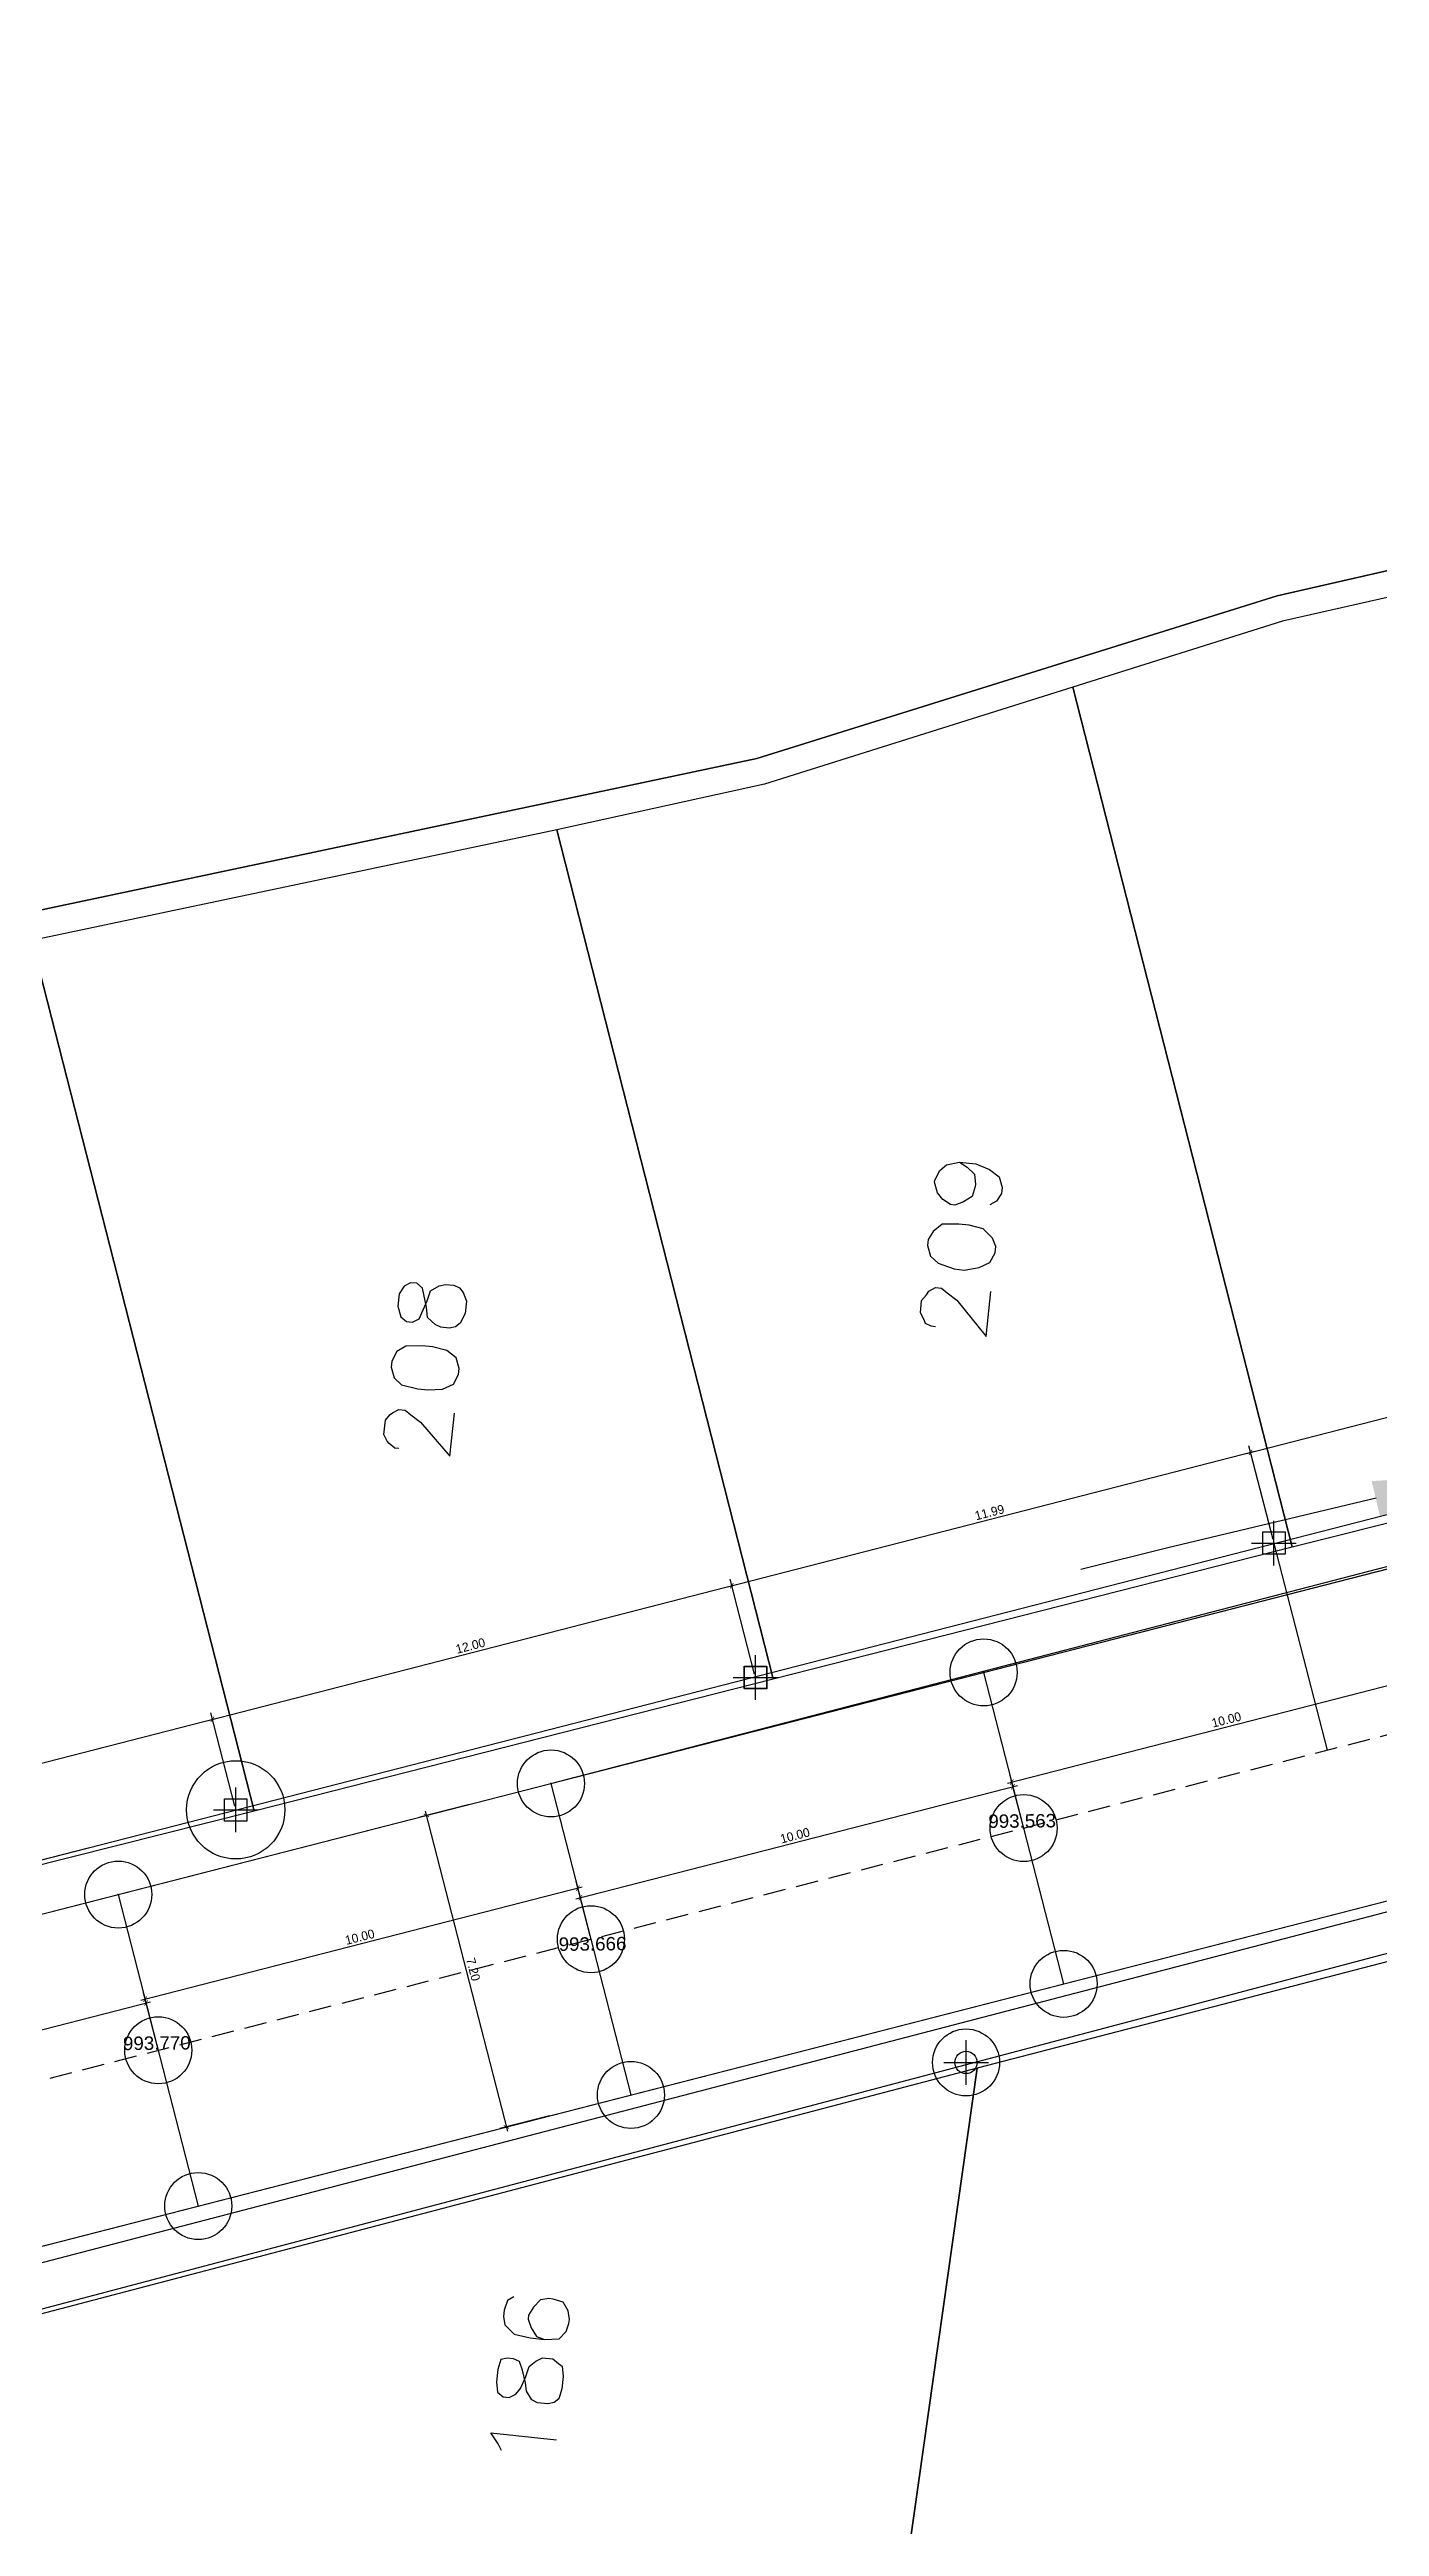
# Model space of a CAD drawing. Header units: metres. Extents: x 678 to 2349, y 417 to 1219.
# Drawn here: x 926.9 to 956.7, y 1113.1 to 1168.5 of the extents above; entities that cross this region are included whole.
import ezdxf

# ---------------------------------------------------------------- set-up
doc = ezdxf.new("R2010")
doc.units = ezdxf.units.M
doc.header["$PDMODE"] = 32
doc.header["$PDSIZE"] = 1.5
doc.linetypes.add('DASHED', pattern=[0.75, 0.5, -0.25])
for name, color, linetype in [('12-CONDICIONES EXISTENTES', 2, 'Continuous'), ('C-ROAD-PROF-TEXT', 11, 'Continuous'), ('LOTE 243', 1, 'Continuous'), ('PUNTOS V', 4, 'Continuous'), ('V-NODE', 1, 'Continuous')]:
    doc.layers.add(name, color=color, linetype=linetype)
for name, color, linetype, true_color in [('PDF2_area escolar', 7, 'Continuous', 0x989898), ('PDF_Geometry', 7, 'Continuous', 0x797979), ('PDF_Solid Fills', 7, 'Continuous', 0x797979)]:
    doc.layers.add(name, color=color, linetype=linetype, true_color=true_color)
doc.styles.add('CITY2', font='stylu.ttf', dxfattribs={"height": 0.2})
doc.styles.get("Standard").update_dxf_attribs({"font": 'arial.ttf'})
doc.dimstyles.new('COTAS2', dxfattribs={"dimtxt": 0.02, "dimasz": 0.1, "dimexe": 0.15, "dimexo": 0.08, "dimgap": 0.05, "dimtad": 1, "dimzin": 0, "dimdsep": 46, "dimtxsty": 'CITY2', "dimblk": 'ARCHTICK', "dimcen": 1, "dimdle": 0.1, "dimclrd": 1, "dimclre": 1, "dimclrt": 2, "dimadec": 0, "dimazin": 0, "dimtfac": 1, "dimtofl": 0, "dimtmove": 0, "dimatfit": 3, "dimldrblk": 'ARCHTICK', "dimfxl": 0.18, "dimtolj": 1, "dimtzin": 0, "dimarcsym": 0})

# ---------------------------------------------------------------- blocks, each defined once
blk = doc.blocks.new('*U2558')
at = {"color": 0, "linetype": 'ByBlock', "lineweight": -2, "transparency": 16777216}
for p, q in [((-1, 0), (1, 0)), ((0, -1), (0, 1))]:
    blk.add_line(p, q, dxfattribs=at)
blk.add_lwpolyline([(-0.5, -0.5), (-0.5, 0.5), (0.5, 0.5), (0.5, -0.5)], close=True, dxfattribs=at)
blk = doc.blocks.new('*U2864', base_point=(931.076, 1129.104, 994.854))
at = {"layer": 'V-NODE', "color": 130, "lineweight": -2, "xscale": 0.5, "yscale": 0.5, "zscale": 0.5}
blk.add_blockref('*U2558', (931.076, 1129.104, 994.854), dxfattribs=at)
blk = doc.blocks.new('*U2867', base_point=(942.714, 1132.066, 994.668))
at = {"layer": 'V-NODE', "color": 130, "lineweight": -2, "xscale": 0.5, "yscale": 0.5, "zscale": 0.5}
blk.add_blockref('*U2558', (942.714, 1132.066, 994.668), dxfattribs=at)
blk = doc.blocks.new('*U2870', base_point=(942.708, 1132.07, 994.668))
at = {"layer": 'V-NODE', "color": 130, "lineweight": -2, "xscale": 0.5, "yscale": 0.5, "zscale": 0.5}
blk.add_blockref('*U2558', (942.708, 1132.07, 994.668), dxfattribs=at)
blk = doc.blocks.new('*U2873', base_point=(954.317, 1135.078, 994.668))
at = {"layer": 'V-NODE', "color": 130, "lineweight": -2, "xscale": 0.5, "yscale": 0.5, "zscale": 0.5}
blk.add_blockref('*U2558', (954.317, 1135.078, 994.668), dxfattribs=at)
blk = doc.blocks.new('base')
at = {"layer": 'PDF_Geometry', "lineweight": 25, "extrusion": (-0.000787417, 0.063364, 0.99799), "elevation": 0.026}
for points in [[(-314.355, -197.288), (-299.601, -195.681), (-292.744, -194.188), (-282.663, -192.111), (-274.476, -190.361), (-258.037, -185.154), (-248.029, -180.61), (-240.539, -177.71), (-228.643, -174.042), (-222.733, -172.714), (-217.384, -171.04), (-209.935, -169.248), (-202.16, -164.759), (-196.196, -160.284), (-195.073, -159.817), (-178.095, -157.457), (-154.298, -156.614), (-136.667, -154.611), (-124.436, -153.164), (-118.066, -151.474), (-100.79, -146.646), (-80.955, -140.967), (-73.385, -139.328), (-61.694, -135.822), (-40.504, -131.604), (-37.727, -130.872), (-17.661, -129.441), (1.311, -127.461), (21.092, -124.929), (41.006, -122.83), (47.376, -123.458), (63.592, -123.186), (81.402, -124.312), (85.639, -96.072), (88.705, -66.393), (92.811, -40.781), (97.16, -22.386), (100.596, -1.562), (102.483, 8.32), (109.691, 37.361), (117.528, 76.62), (126.217, 115.638), (131.513, 149.592), (134.682, 173.973), (136.916, 195.591), (139.956, 229.678), (141.558, 250.676), (142.614, 271.37), (143.252, 283.21), (147.066, 312.938), (152.58, 355.631), (153.554, 396.042), (150.869, 418.02), (151.777, 438.639), (150.959, 458.028), (151.777, 438.639), (150.869, 418.02), (153.554, 396.042), (152.58, 355.631), (147.066, 312.938), (143.252, 283.21), (142.614, 271.37), (141.558, 250.676), (139.956, 229.678), (136.916, 195.591), (134.682, 173.973), (131.513, 149.592), (126.217, 115.638), (117.528, 76.62), (109.691, 37.361), (102.483, 8.32), (100.596, -1.562), (97.16, -22.386), (92.811, -40.781), (88.705, -66.393), (85.639, -96.072), (81.402, -124.312), (63.592, -123.186), (47.376, -123.458), (41.006, -122.83), (21.092, -124.929), (1.311, -127.461), (-17.661, -129.441), (-37.727, -130.872), (-40.504, -131.604), (-61.694, -135.822), (-73.385, -139.328), (-80.955, -140.967), (-100.79, -146.646), (-118.066, -151.474), (-124.436, -153.164), (-136.667, -154.611), (-154.298, -156.614), (-178.095, -157.457), (-195.073, -159.817), (-196.196, -160.284), (-202.16, -164.759), (-209.935, -169.248), (-217.384, -171.04), (-222.733, -172.714), (-228.643, -174.042), (-240.539, -177.71), (-248.029, -180.61), (-258.037, -185.154), (-274.476, -190.361), (-282.663, -192.111), (-292.744, -194.188), (-299.601, -195.681), (-314.355, -197.288), (-312.178, -178.446), (-309.146, -157.898), (-306.876, -132.899), (-305.823, -118.002), (-298.643, -78.802), (-291.055, -45.077), (-282.252, -15.116), (-275.645, 10.473), (-270.319, 33.898), (-263.825, 63.164), (-258.15, 86.408), (-284.424, 123.888)], [(-66.114, -126.71), (-66.286, -126.597), (-66.452, -126.438), (-66.471, -126.204), (-66.465, -126.158), (-66.392, -125.935), (-66.193, -125.82), (-65.999, -125.751), (-65.907, -125.762), (-65.735, -125.875), (-65.615, -126.029), (-65.551, -126.268), (-65.557, -126.314), (-65.675, -126.531), (-65.829, -126.652), (-66.114, -126.71), (-66.48, -126.666), (-66.789, -126.536), (-67.001, -126.372), (-67.065, -126.132), (-67.048, -125.995), (-66.935, -125.823), (-66.787, -125.748)], [(-65.531, -123.025), (-65.44, -123.036), (-65.308, -123.098), (-65.273, -123.195), (-65.199, -123.343), (-65.232, -123.617), (-65.34, -123.743), (-65.396, -123.829), (-65.544, -123.904), (-65.682, -123.888), (-65.808, -123.78), (-66.02, -123.615), (-66.663, -122.796), (-66.784, -123.801)], [(-53.488, -120.441), (-53.397, -120.452), (-53.271, -120.56), (-53.23, -120.611), (-53.155, -120.76), (-53.194, -121.08), (-53.302, -121.206), (-53.353, -121.246), (-53.501, -121.321), (-53.638, -121.304), (-53.765, -121.196), (-53.977, -121.032), (-54.625, -120.258), (-54.741, -121.218)], [(-75.348, -119.06), (-70.676, -118), (-68.719, -117.54)], [(-73.972, -29.127), (-75.851, -30.477), (-73.972, -29.127), (-35.504, -35.06), (-34.154, -36.938), (-44.268, -102.03), (-86.666, -112.549), (-88.335, -111.003), (-75.851, -30.477)], [(-55.829, -101.379), (-55.68, -101.304), (-55.607, -101.081), (-55.591, -100.944), (-55.614, -100.756), (-55.821, -100.545), (-56.181, -100.456), (-56.501, -100.417), (-56.826, -100.424), (-56.986, -100.59), (-57.053, -100.768), (-57.064, -100.859), (-57.041, -101.048), (-56.926, -101.247), (-56.703, -101.32), (-56.611, -101.331), (-56.423, -101.307), (-56.264, -101.141), (-56.15, -100.969), (-56.139, -100.878), (-56.209, -100.684), (-56.324, -100.485), (-56.501, -100.417)], [(-55.507, -97.94), (-55.432, -98.088), (-55.277, -98.339), (-56.739, -98.162)]]:
    blk.add_lwpolyline(points, dxfattribs=at)
for points in [[(-68.785, -137.332), (-73.457, -117.989), (-85.105, -120.759), (-80.45, -140.239), (-73.501, -138.758)], [(-68.785, -137.332), (-61.856, -135.246), (-57.195, -134.277), (-61.803, -115.173), (-73.457, -117.989)], [(-45.414, -131.94), (-50.149, -112.358), (-61.803, -115.173), (-57.195, -134.277)], [(-33.631, -129.975), (-36.733, -109.151), (-50.149, -112.358), (-45.414, -131.94), (-40.661, -130.983), (-37.843, -130.302)], [(-65.38, -124.851), (-65.444, -124.612), (-65.61, -124.453), (-65.965, -124.317), (-66.194, -124.29), (-66.525, -124.342), (-66.77, -124.452), (-66.889, -124.67), (-66.905, -124.807), (-66.836, -125), (-66.629, -125.211), (-66.315, -125.295), (-66.086, -125.323), (-65.715, -125.321), (-65.51, -125.16), (-65.397, -124.988)], [(-53.502, -123.639), (-53.566, -123.4), (-53.692, -123.292), (-53.83, -123.275), (-53.978, -123.35), (-54.04, -123.482), (-54.164, -123.745), (-54.238, -123.968), (-54.437, -124.083), (-54.58, -124.112), (-54.762, -124.09), (-54.894, -124.028), (-54.974, -123.925), (-55.044, -123.732), (-55.011, -123.457), (-54.892, -123.24), (-54.789, -123.159), (-54.647, -123.13), (-54.464, -123.152), (-54.332, -123.215), (-54.166, -123.374), (-54.148, -123.608), (-54.089, -123.893), (-54.06, -124.036), (-53.934, -124.144), (-53.797, -124.16), (-53.649, -124.085), (-53.535, -123.913)], [(-53.337, -122.268), (-53.401, -122.028), (-53.567, -121.869), (-53.928, -121.779), (-54.156, -121.752), (-54.482, -121.759), (-54.727, -121.869), (-54.846, -122.086), (-54.862, -122.223), (-54.798, -122.463), (-54.586, -122.628), (-54.272, -122.712), (-54.043, -122.739), (-53.672, -122.738), (-53.473, -122.623), (-53.354, -122.405)], [(-83.88, -89.421), (-87.172, -110.587), (-86.335, -111.337), (-66.262, -106.382), (-64.12, -92.451)], [(-45.226, -101.126), (-44.365, -95.526), (-64.12, -92.451), (-66.262, -106.382)], [(-55.414, -99.481), (-55.433, -99.247), (-55.559, -99.139), (-55.696, -99.123), (-55.844, -99.198), (-55.952, -99.324), (-56.076, -99.587), (-56.15, -99.81), (-56.303, -99.931), (-56.451, -100.006), (-56.68, -99.978), (-56.806, -99.87), (-56.892, -99.813), (-56.91, -99.579), (-56.877, -99.305), (-56.804, -99.082), (-56.701, -99.002), (-56.559, -98.973), (-56.33, -99), (-56.199, -99.062), (-56.084, -99.262), (-56.06, -99.45), (-56.002, -99.735), (-55.932, -99.929), (-55.801, -99.991), (-55.663, -100.008), (-55.521, -99.979), (-55.448, -99.756)]]:
    blk.add_lwpolyline(points, close=True, dxfattribs=at)
blk = doc.blocks.new('*U3341')
at = {"color": 0, "linetype": 'ByBlock', "lineweight": -2, "transparency": 16777216}
for p, q in [((-1, 0), (1, 0)), ((0, -1), (0, 1))]:
    blk.add_line(p, q, dxfattribs=at)
blk.add_circle((0, 0), 0.5, dxfattribs=at)
blk = doc.blocks.new('*U3497', base_point=(947.423, 1123.448, 995.001))
at = {"layer": 'V-NODE', "color": 90, "lineweight": -2, "xscale": 0.5, "yscale": 0.5, "zscale": 0.5}
blk.add_blockref('*U3341', (947.423, 1123.448, 995.001), dxfattribs=at)
blk = doc.blocks.new('_ArchTick')
at = {"color": 0, "linetype": 'ByBlock', "const_width": 0.15}
blk.add_lwpolyline([(-0.5, -0.5), (0.5, 0.5)], dxfattribs=at)
blk = doc.blocks.new('*D3725')
at = {"layer": 'Defpoints', "color": 0, "transparency": 16777216}
for p in [(930.555, 1131.132), (931.076, 1129.107, 994.772), (917.744, 1125.678, 994.772)]:
    blk.add_point(p, dxfattribs=at)
at = {"layer": 'PUNTOS V', "color": 1, "lineweight": -2, "transparency": 16777216}
blk.add_line((917.126, 1127.678), (930.652, 1131.157), dxfattribs=at)
at = {"layer": 'PUNTOS V', "color": 1, "linetype": 'Continuous', "lineweight": -2, "transparency": 16777216}
for p, q in [((931.056, 1129.185), (930.518, 1131.278)), ((917.724, 1125.755), (917.186, 1127.848))]:
    blk.add_line(p, q, dxfattribs=at)
at = {"layer": 'PUNTOS V', "color": 1, "lineweight": -2, "transparency": 16777216, "xscale": 0.1, "yscale": 0.1, "zscale": 0.1}
for p, rotation in [((930.555, 1131.132), 14.42428924992827), ((917.223, 1127.703), 194.4242892499283)]:
    blk.add_blockref('_ArchTick', p, dxfattribs=dict(at, rotation=rotation))
at = {"layer": 'PUNTOS V', "color": 2, "transparency": 16777216, "insert": (923.85, 1129.57), "char_height": 0.2, "attachment_point": 5, "rotation": 14.4243, "style": 'CITY2'}
blk.add_mtext('\\A1;13.77', dxfattribs=at)
blk = doc.blocks.new('*D3726')
at = {"layer": 'Defpoints', "color": 0, "transparency": 16777216}
for p in [(942.179, 1134.122), (942.708, 1132.066, 994.668), (931.076, 1129.107, 994.772)]:
    blk.add_point(p, dxfattribs=at)
at = {"layer": 'PUNTOS V', "color": 1, "lineweight": -2, "transparency": 16777216}
blk.add_line((930.458, 1131.107), (942.276, 1134.147), dxfattribs=at)
at = {"layer": 'PUNTOS V', "color": 1, "linetype": 'Continuous', "lineweight": -2, "transparency": 16777216}
for p, q in [((942.688, 1132.143), (942.142, 1134.267)), ((931.056, 1129.185), (930.518, 1131.278))]:
    blk.add_line(p, q, dxfattribs=at)
at = {"layer": 'PUNTOS V', "color": 1, "lineweight": -2, "transparency": 16777216, "xscale": 0.1, "yscale": 0.1, "zscale": 0.1}
for p, rotation in [((942.179, 1134.122), 14.42428924992825), ((930.555, 1131.132), 194.4242892499283)]:
    blk.add_blockref('_ArchTick', p, dxfattribs=dict(at, rotation=rotation))
at = {"layer": 'PUNTOS V', "color": 2, "transparency": 16777216, "insert": (936.329, 1132.776), "char_height": 0.2, "attachment_point": 5, "rotation": 14.4243, "style": 'CITY2'}
blk.add_mtext('\\A1;12.00', dxfattribs=at)
blk = doc.blocks.new('*D3727')
at = {"layer": 'Defpoints', "color": 0, "transparency": 16777216}
for p in [(953.794, 1137.11), (954.317, 1135.078, 994.668), (942.708, 1132.066, 994.668)]:
    blk.add_point(p, dxfattribs=at)
at = {"layer": 'PUNTOS V', "color": 1, "lineweight": -2, "transparency": 16777216}
blk.add_line((942.082, 1134.097), (953.891, 1137.135), dxfattribs=at)
at = {"layer": 'PUNTOS V', "color": 1, "linetype": 'Continuous', "lineweight": -2, "transparency": 16777216}
for p, q in [((954.297, 1135.155), (953.757, 1137.255)), ((942.688, 1132.143), (942.142, 1134.267))]:
    blk.add_line(p, q, dxfattribs=at)
at = {"layer": 'PUNTOS V', "color": 1, "lineweight": -2, "transparency": 16777216, "xscale": 0.1, "yscale": 0.1, "zscale": 0.1}
for p, rotation in [((953.794, 1137.11), 14.42428924992825), ((942.179, 1134.122), 194.4242892499283)]:
    blk.add_blockref('_ArchTick', p, dxfattribs=dict(at, rotation=rotation))
at = {"layer": 'PUNTOS V', "color": 2, "transparency": 16777216, "insert": (947.949, 1135.764), "char_height": 0.2, "attachment_point": 5, "rotation": 14.4243, "style": 'CITY2'}
blk.add_mtext('\\A1;11.99', dxfattribs=at)
blk = doc.blocks.new('*D3728')
at = {"layer": 'Defpoints', "color": 0, "transparency": 16777216}
for p in [(965.419, 1140.1), (965.945, 1138.055, 994.107), (954.317, 1135.078, 994.668)]:
    blk.add_point(p, dxfattribs=at)
at = {"layer": 'PUNTOS V', "color": 1, "linetype": 'Continuous', "lineweight": -2, "transparency": 16777216}
for p, q in [((965.925, 1138.132), (965.382, 1140.245)), ((954.297, 1135.155), (953.757, 1137.255))]:
    blk.add_line(p, q, dxfattribs=at)
at = {"layer": 'PUNTOS V', "color": 1, "lineweight": -2, "transparency": 16777216}
blk.add_line((953.698, 1137.085), (965.516, 1140.124), dxfattribs=at)
at = {"layer": 'PUNTOS V', "color": 1, "lineweight": -2, "transparency": 16777216, "xscale": 0.1, "yscale": 0.1, "zscale": 0.1}
for p, rotation in [((965.419, 1140.1), 14.42428924992825), ((953.794, 1137.11), 194.4242892499283)]:
    blk.add_blockref('_ArchTick', p, dxfattribs=dict(at, rotation=rotation))
at = {"layer": 'PUNTOS V', "color": 2, "transparency": 16777216, "insert": (959.569, 1138.753), "char_height": 0.2, "attachment_point": 5, "rotation": 14.4243, "style": 'CITY2'}
blk.add_mtext('\\A1;12.00', dxfattribs=at)
blk = doc.blocks.new('*D3886')
at = {"layer": 'Defpoints', "color": 0, "transparency": 16777216}
for p in [(929.07, 1124.78), (929.342, 1123.721, 995.067), (919.656, 1121.234, 995.067)]:
    blk.add_point(p, dxfattribs=at)
at = {"layer": 'PUNTOS V', "color": 1, "lineweight": -2, "transparency": 16777216}
blk.add_line((919.287, 1122.268), (929.167, 1124.805), dxfattribs=at)
at = {"layer": 'PUNTOS V', "color": 1, "linetype": 'Continuous', "lineweight": -2, "transparency": 16777216}
for p, q in [((929.322, 1123.798), (929.032, 1124.925)), ((919.636, 1121.311), (919.347, 1122.438))]:
    blk.add_line(p, q, dxfattribs=at)
at = {"layer": 'PUNTOS V', "color": 1, "lineweight": -2, "transparency": 16777216, "xscale": 0.1, "yscale": 0.1, "zscale": 0.1}
for p, rotation in [((929.07, 1124.78), 14.40121181771385), ((919.384, 1122.293), 194.4012118177138)]:
    blk.add_blockref('_ArchTick', p, dxfattribs=dict(at, rotation=rotation))
at = {"layer": 'PUNTOS V', "color": 2, "transparency": 16777216, "insert": (924.189, 1123.685), "char_height": 0.2, "attachment_point": 5, "rotation": 14.4012, "style": 'CITY2'}
blk.add_mtext('\\A1;10.00', dxfattribs=at)
blk = doc.blocks.new('*D3888')
at = {"layer": 'Defpoints', "color": 0, "transparency": 16777216}
for p in [(938.734, 1127.352), (939.027, 1126.208, 995.067), (929.342, 1123.721, 995.067)]:
    blk.add_point(p, dxfattribs=at)
at = {"layer": 'PUNTOS V', "color": 1, "linetype": 'Continuous', "lineweight": -2, "transparency": 16777216}
for p, q in [((939.007, 1126.286), (938.696, 1127.497)), ((929.322, 1123.798), (929.011, 1125.01))]:
    blk.add_line(p, q, dxfattribs=at)
at = {"layer": 'PUNTOS V', "color": 1, "lineweight": -2, "transparency": 16777216}
blk.add_line((928.951, 1124.84), (938.83, 1127.377), dxfattribs=at)
at = {"layer": 'PUNTOS V', "color": 1, "lineweight": -2, "transparency": 16777216, "xscale": 0.1, "yscale": 0.1, "zscale": 0.1}
for p, rotation in [((938.734, 1127.352), 14.40121181771259), ((929.048, 1124.865), 194.4012118177126)]:
    blk.add_blockref('_ArchTick', p, dxfattribs=dict(at, rotation=rotation))
at = {"layer": 'PUNTOS V', "color": 2, "transparency": 16777216, "insert": (933.853, 1126.257), "char_height": 0.2, "attachment_point": 5, "rotation": 14.4012, "style": 'CITY2'}
blk.add_mtext('\\A1;10.00', dxfattribs=at)
blk = doc.blocks.new('*D3889')
at = {"layer": 'Defpoints', "color": 0, "transparency": 16777216}
for p in [(948.475, 1129.624), (948.713, 1128.695, 995.067), (939.027, 1126.208, 995.067)]:
    blk.add_point(p, dxfattribs=at)
at = {"layer": 'PUNTOS V', "color": 1, "linetype": 'Continuous', "lineweight": -2, "transparency": 16777216}
for p, q in [((948.693, 1128.773), (948.437, 1129.769)), ((939.007, 1126.286), (938.752, 1127.282))]:
    blk.add_line(p, q, dxfattribs=at)
at = {"layer": 'PUNTOS V', "color": 1, "lineweight": -2, "transparency": 16777216}
blk.add_line((938.692, 1127.112), (948.572, 1129.649), dxfattribs=at)
at = {"layer": 'PUNTOS V', "color": 1, "lineweight": -2, "transparency": 16777216, "xscale": 0.1, "yscale": 0.1, "zscale": 0.1}
for p, rotation in [((948.475, 1129.624), 14.40121181771259), ((938.789, 1127.137), 194.4012118177126)]:
    blk.add_blockref('_ArchTick', p, dxfattribs=dict(at, rotation=rotation))
at = {"layer": 'PUNTOS V', "color": 2, "transparency": 16777216, "insert": (943.594, 1128.529), "char_height": 0.2, "attachment_point": 5, "rotation": 14.4012, "style": 'CITY2'}
blk.add_mtext('\\A1;10.00', dxfattribs=at)
blk = doc.blocks.new('*D3890')
at = {"layer": 'Defpoints', "color": 0, "transparency": 16777216}
for p in [(958.133, 1132.216), (958.399, 1131.182, 995.067), (948.713, 1128.695, 995.067)]:
    blk.add_point(p, dxfattribs=at)
at = {"layer": 'PUNTOS V', "color": 1, "lineweight": -2, "transparency": 16777216}
blk.add_line((948.351, 1129.704), (958.23, 1132.241), dxfattribs=at)
at = {"layer": 'PUNTOS V', "color": 1, "linetype": 'Continuous', "lineweight": -2, "transparency": 16777216}
for p, q in [((958.379, 1131.26), (958.096, 1132.362)), ((948.693, 1128.773), (948.41, 1129.875))]:
    blk.add_line(p, q, dxfattribs=at)
at = {"layer": 'PUNTOS V', "color": 1, "lineweight": -2, "transparency": 16777216, "xscale": 0.1, "yscale": 0.1, "zscale": 0.1}
for p, rotation in [((958.133, 1132.216), 14.40121181771259), ((948.448, 1129.729), 194.4012118177126)]:
    blk.add_blockref('_ArchTick', p, dxfattribs=dict(at, rotation=rotation))
at = {"layer": 'PUNTOS V', "color": 2, "transparency": 16777216, "insert": (953.252, 1131.122), "char_height": 0.2, "attachment_point": 5, "rotation": 14.4012, "style": 'CITY2'}
blk.add_mtext('\\A1;10.00', dxfattribs=at)
blk = doc.blocks.new('*D4835')
at = {"layer": '12-CONDICIONES EXISTENTES', "color": 1, "linetype": 'Continuous', "lineweight": -2, "transparency": 16777216}
for p, q in [((936.305, 1129.226), (935.198, 1128.941)), ((938.096, 1122.252), (936.989, 1121.968))]:
    blk.add_line(p, q, dxfattribs=at)
at = {"layer": '12-CONDICIONES EXISTENTES', "color": 1, "lineweight": -2, "transparency": 16777216}
blk.add_line((935.318, 1129.076), (937.159, 1121.908), dxfattribs=at)
at = {"layer": 'Defpoints', "color": 0, "transparency": 16777216}
for p in [(936.383, 1129.246, 994.772), (937.134, 1122.005), (938.173, 1122.272, 994.772)]:
    blk.add_point(p, dxfattribs=at)
at = {"layer": '12-CONDICIONES EXISTENTES', "color": 1, "lineweight": -2, "transparency": 16777216, "xscale": 0.1, "yscale": 0.1, "zscale": 0.1}
for p, rotation in [((935.343, 1128.979), 104.4012118177129), ((937.134, 1122.005), 284.4012118177129)]:
    blk.add_blockref('_ArchTick', p, dxfattribs=dict(at, rotation=rotation))
at = {"layer": '12-CONDICIONES EXISTENTES', "color": 2, "transparency": 16777216, "insert": (936.391, 1125.531), "char_height": 0.2, "attachment_point": 5, "rotation": 284.4012, "style": 'CITY2'}
blk.add_mtext('\\A1;7.20', dxfattribs=at)

msp = doc.modelspace()

# ---------------------------------------------------------------- linework, layer by layer
at = {"elevation": 997.203}
for points in [[(919.37678, 1124.87898), (928.44625, 1127.20783), (938.13203, 1129.69493), (947.8178, 1132.18204), (957.504, 1134.66752), (965.79503, 1136.79648), (971.64582, 1138.39351), (976.65462, 1139.764), (986.49814, 1142.284), (996.19135, 1144.754), (1005.87903, 1147.23366), (1012.87306, 1149.02051), (1024.40007, 1151.98483), (1031.60043, 1152.37491), (1038.66008, 1152.75737), (1049.45178, 1153.34201), (1059.62252, 1153.89301), (1071.92978, 1154.55976), (1076.50099, 1154.80741), (1078.56662, 1147.42961), (1062.39922, 1031.6162), (1113.68579, 1024.48299), (1093.55556, 1156.78071)], [(919.37678, 1124.87898), (928.44625, 1127.20783), (938.13203, 1129.69493), (971.64582, 1138.39351), (976.65462, 1139.764), (986.501, 1142.28473), (996.19135, 1144.754), (1005.876, 1147.24552), (1012.87306, 1149.02051), (1024.38577, 1151.98115), (1031.60043, 1152.37491), (1038.66008, 1152.75737), (1049.45178, 1153.34201), (1059.62252, 1153.89301), (1071.92978, 1154.55976), (1076.13239, 1154.78744), (1079.62014, 1154.97639), (1062.39922, 1031.6162), (1112.55312, 1024.64053)]]:
    msp.add_lwpolyline(points, dxfattribs=at)
at = {"elevation": 997.576}
msp.add_lwpolyline([(957.99193, 1047.73461), (956.22391, 1046.3481), (917.80682, 1051.69963), (916.39286, 1053.50026), (925.48046, 1119.0127), (967.66015, 1129.84355), (969.318, 1128.35579)], close=True, dxfattribs=at)
at = {"layer": '12-CONDICIONES EXISTENTES', "color": 1}
for p in [(947.8178, 1132.18204, 995.067), (938.13203, 1129.69493, 995.067), (948.71316, 1128.69516, 995.067), (928.44625, 1127.20783, 995.067), (939.02738, 1126.20805, 995.067), (949.60852, 1125.20828, 995.067), (929.3416, 1123.72095, 995.067), (947.423, 1123.448, 995.001), (939.92274, 1122.72117, 995.067), (930.23696, 1120.23407, 995.067)]:
    msp.add_point(p, dxfattribs=at)
at = {"layer": 'LOTE 243', "color": 1, "elevation": 994.772}
for points in [[(918.75892, 1124.72033), (966.12862, 1136.88387)], [(919.93487, 1117.58871), (967.66015, 1129.84355)]]:
    msp.add_lwpolyline(points, dxfattribs=at)
at = {"layer": 'LOTE 243', "color": 1, "linetype": 'DASHED', "elevation": 994.772}
msp.add_lwpolyline([(919.65427, 1121.23345), (966.68881, 1133.31092)], dxfattribs=at)
at = {"layer": 'LOTE 243', "elevation": 994.859}
msp.add_lwpolyline([(918.14061, 1125.77992), (927.772, 1128.25495)], dxfattribs=at)
at = {"layer": 'LOTE 243'}
msp.add_circle((931.076, 1129.104, 994.772), 1.1, dxfattribs=at)
at = {"layer": 'PDF_Solid Fills', "transparency": 33554559, "extrusion": (-0.000787417, 0.063364, 0.99799)}
msp.add_solid([(-970.55143, -1059.40177, 1060.76006), (-972.97778, -1059.52678, 1060.76006), (-970.73206, -1058.5917, 1060.76006)], dxfattribs=at)
at = {"layer": 'PUNTOS V', "color": 1}
msp.add_line((954.317, 1135.06917, 994.772), (955.50584, 1130.43937, 994.772), dxfattribs=at)
for points, elevation in [([(917.744, 1125.678), (965.945, 1138.055)], 994.772), ([(947.8178, 1132.18204), (949.60852, 1125.20828)], 995.067), ([(938.13203, 1129.69493), (939.92274, 1122.72117)], 995.067), ([(926.345, 1117.829), (967.445, 1128.693)], 995.14), ([(928.44625, 1127.20783), (930.23696, 1120.23407)], 995.067)]:
    msp.add_lwpolyline(points, dxfattribs=dict(at, elevation=elevation))

# ---------------------------------------------------------------- block references
at = {"layer": 'PDF2_area escolar'}
msp.add_blockref('base', (882.736, 1016.336, 999.038), dxfattribs=at)
at = {"layer": 'V-NODE'}
for name, p in [('*U2873', (954.317, 1135.078, 994.668)), ('*U2870', (942.708, 1132.07, 994.668)), ('*U2867', (942.714, 1132.066, 994.668)), ('*U2864', (931.076, 1129.104, 994.854)), ('*U3497', (947.423, 1123.448, 995.001))]:
    msp.add_blockref(name, p, dxfattribs=at)

# ---------------------------------------------------------------- texts
at = {"layer": 'C-ROAD-PROF-TEXT', "color": 11, "linetype": 'Continuous', "lineweight": -3, "char_height": 0.3, "attachment_point": 8, "rotation": 0.571108}
for s, insert in [('{\\C2;993.563}', (948.68148, 1128.70136, 995.067)), ('{\\C2;993.666}', (939.06374, 1125.94928, 995.067)), ('{\\C2;993.770}', (929.30992, 1123.72716, 995.067))]:
    msp.add_mtext(s, dxfattribs=dict(at, insert=insert))

# ---------------------------------------------------------------- dimensions: what is measured, and where the dimension line sits
at = {"layer": '12-CONDICIONES EXISTENTES', "color": 1}
dim = msp.add_aligned_dim(p1=(936.38264, 1129.24573, 994.772), p2=(938.17336, 1122.27197, 994.772), distance=-1.07326, dimstyle='COTAS2', dxfattribs=at)
dim.commit()
dim.dimension.update_dxf_attribs({"geometry": '*D4835', "text_midpoint": (936.39141, 1125.53119)})
at = {"layer": 'PUNTOS V', "color": 1}
for base, p1, p2, picture, middle in [((965.41912, 1140.09956), (954.317, 1135.078, 994.668), (965.945, 1138.055, 994.107), '*D3728', (959.56853, 1138.75333)), ((953.79445, 1137.1096), (942.708, 1132.066, 994.668), (954.317, 1135.078, 994.668), '*D3727', (947.94862, 1135.76429)), ((942.17917, 1134.12205), (931.076, 1129.1071, 994.772), (942.708, 1132.066, 994.668), '*D3726', (936.32888, 1132.7759))]:
    dim = msp.add_linear_dim(base=base, p1=p1, p2=p2, angle=194.424289, dimstyle='COTAS2', override={"dimtmove": 1}, dxfattribs=at)
    dim.commit()
    dim.dimension.update_dxf_attribs({"geometry": picture, "text_midpoint": middle})
for p1, p2, distance, picture, middle in [((948.71316, 1128.69516, 995.067), (958.39894, 1131.18226, 995.067), 1.06765, '*D3890', (953.25232, 1131.12158)), ((917.744, 1125.678, 994.772), (931.076, 1129.1071, 994.772), 2.09107, '*D3725', (923.84996, 1129.56992)), ((939.02738, 1126.20805, 995.067), (948.71316, 1128.69516, 995.067), 0.95864, '*D3889', (943.59365, 1128.52888)), ((929.3416, 1123.72095, 995.067), (939.02738, 1126.20805, 995.067), 1.18117, '*D3888', (933.85253, 1126.25732)), ((919.65583, 1121.23385, 995.067), (929.3416, 1123.72095, 995.067), 1.09326, '*D3886', (924.18861, 1123.68507))]:
    dim = msp.add_aligned_dim(p1=p1, p2=p2, distance=distance, dimstyle='COTAS2', dxfattribs=at)
    dim.commit()
    dim.dimension.update_dxf_attribs({"geometry": picture, "text_midpoint": middle})

doc.saveas('drawing.dxf')
